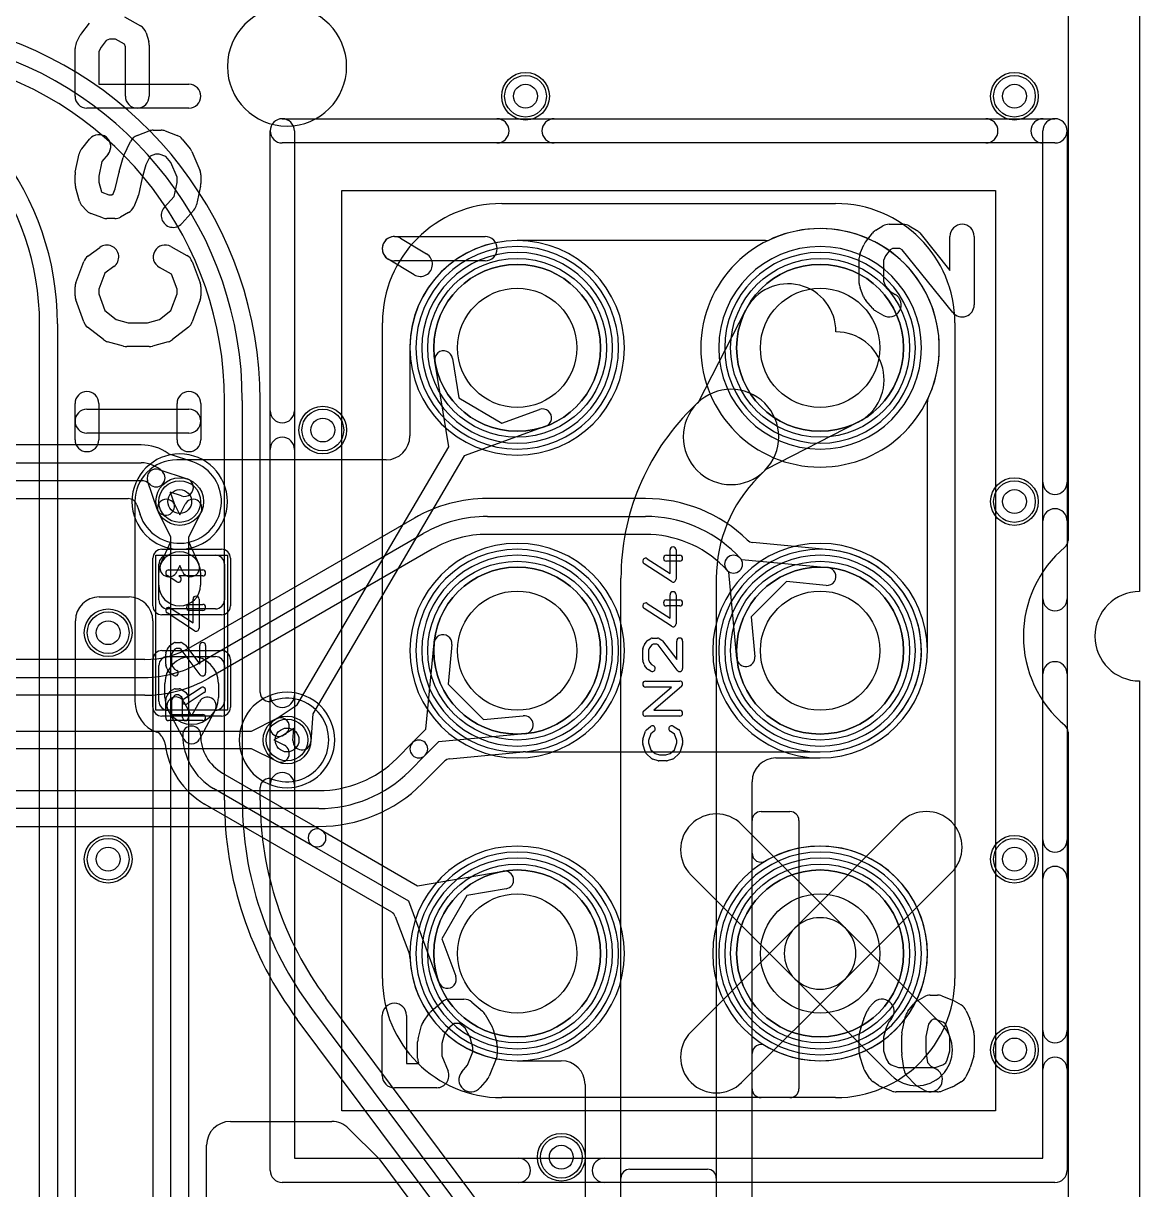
# Model space of a CAD drawing. Extents: x 0 to 57.1, y 0 to 59.8.
# Drawn here: x 47.79 to 57.15, y 29.83 to 39.61 of the extents above; entities that cross this region are included whole.
import ezdxf

# ---------------------------------------------------------------- set-up
doc = ezdxf.new("R2010")
doc.units = 0
for name, color, linetype in [('Hole', 1, 'CONTINUOUS'), ('L1', 3, 'CONTINUOUS'), ('L2', 3, 'CONTINUOUS'), ('L3', 3, 'CONTINUOUS'), ('L4', 3, 'CONTINUOUS'), ('MetalMask-A', 176, 'CONTINUOUS'), ('Outline', 7, 'CONTINUOUS'), ('PartsArea-A', 111, 'CONTINUOUS'), ('PartsArea-B', 111, 'CONTINUOUS'), ('PartsSilk-A', 221, 'CONTINUOUS'), ('PartsSilk-B', 221, 'CONTINUOUS'), ('Resist-A', 2, 'CONTINUOUS'), ('Resist-B', 2, 'CONTINUOUS'), ('Silk-A', 140, 'CONTINUOUS'), ('Silk-B', 140, 'CONTINUOUS')]:
    doc.layers.add(name, color=color, linetype=linetype)

msp = doc.modelspace()

# ---------------------------------------------------------------- linework, layer by layer
at = {"layer": 'Hole'}
for centre, radius in [((52, 39), 0.1), ((56.1, 39), 0.1), ((51.93, 36.88953), 0.5), ((54.47, 36.88953), 0.5), ((50.3, 36.2), 0.1), ((49.1, 35.6), 0.1), ((56.1, 35.6), 0.1), ((51.93, 34.34953), 0.5), ((54.47, 34.34953), 0.5), ((48.5, 34.5), 0.1), ((50, 33.6), 0.1), ((48.5, 32.6), 0.1), ((56.1, 32.6), 0.1), ((51.93, 31.80953), 0.5), ((54.47, 31.80953), 0.5), ((56.1, 31), 0.1), ((52.3, 30.1), 0.1)]:
    msp.add_circle(centre, radius, dxfattribs=at)
at = {"layer": 'L1'}
for p, q in [((56.54996, 41.40983), (56.54996, 35.27425)), ((54.01128, 37.78957), (51.93, 37.78957)), ((53.44983, 36.43504), (53.84726, 37.20921)), ((51.03002, 36.89966), (51.03002, 36.15004)), ((51.38711, 36.80136), (51.44091, 36.47006)), ((51.35572, 36.05892), (51.23905, 36.77732)), ((51.44091, 36.47006), (51.80243, 36.25796)), ((53.38579, 36.371), (53.43999, 36.4252)), ((53.43999, 36.4252), (53.44983, 36.43504)), ((55.37004, 34.34953), (55.37004, 36.4368)), ((51.80243, 36.25796), (52.11787, 36.37261)), ((52.16911, 36.23163), (51.4851, 35.98302)), ((54.78968, 36.26679), (54.01551, 35.86936)), ((50.08593, 33.89468), (51.35572, 36.05892)), ((50.83002, 35.95004), (49.07496, 35.95004)), ((51.4851, 35.98302), (50.21532, 33.81879)), ((54.00567, 35.85952), (53.95147, 35.80532)), ((54.01551, 35.86936), (54.00567, 35.85952)), ((48.72496, 35.60004), (48.72496, 33.925)), ((49.05526, 35.57767), (49.1, 35.488)), ((49.1, 35.488), (49.14474, 35.57767)), ((49.025, 35.30234), (48.92104, 35.51071)), ((49.27896, 35.51071), (49.175, 35.30234)), ((48.94024, 35.075), (49.025, 35.26457)), ((49.025, 35.26457), (49.025, 35.30234)), ((49.175, 35.30234), (49.175, 35.26457)), ((49.175, 35.26457), (49.25976, 35.075)), ((49, 35.15), (49.4, 35.15)), ((48.925, 34.775), (48.925, 35.075)), ((49.1, 35.06482), (49.07718, 35.01378)), ((49.12282, 35.01378), (49.1, 35.06482)), ((49.475, 35.075), (49.475, 34.775)), ((48.925, 34.9), (48.925, 35.00357)), ((49.275, 35.00357), (49.275, 34.9)), ((52.8, 28.9), (52.8, 34.95679)), ((53.6, 34.95679), (53.6, 28.9)), ((49.4, 34.7), (49, 34.7)), ((49, 34.3), (49.4, 34.3)), ((48.925, 33.925), (48.925, 34.225)), ((49.475, 34.225), (49.475, 33.925)), ((48.975, 33.95714), (48.975, 34.075)), ((49.425, 34.075), (49.425, 33.95714)), ((49.13405, 33.92142), (49.19445, 33.80989)), ((49.20555, 33.80989), (49.26595, 33.92142)), ((49.89083, 33.76758), (50.08593, 33.89468)), ((49.4, 33.85), (49, 33.85)), ((49.13405, 33.60643), (49.00215, 33.85)), ((49.19445, 33.80989), (49.20555, 33.80989)), ((49.39785, 33.85), (49.26595, 33.60643)), ((50.21532, 33.81879), (50.19954, 33.58646)), ((50.05667, 33.6966), (49.97271, 33.6419)), ((50.04988, 33.59662), (50.05667, 33.6966)), ((56.54996, 33.66575), (56.54996, 22.17925)), ((48.95052, 33.63026), (48.97078, 33.59285)), ((54.10004, 33.44949), (54.47, 33.44949)), ((49.45958, 33.32242), (50.28919, 32.84344)), ((50.21419, 32.71354), (49.38458, 33.19252)), ((53.90004, 32.6496), (53.90004, 33.24949)), ((49.31064, 33.06195), (50.87517, 32.15867)), ((53.97497, 33), (54.2174, 33)), ((53.9, 30.67497), (53.9, 32.92503)), ((54.25787, 32.02166), (55.14834, 32.91213)), ((54.29237, 32.92503), (54.29237, 30.67497)), ((50.28919, 32.84344), (51.0954, 32.37798)), ((51.0204, 32.24808), (50.21419, 32.71354)), ((51.0954, 32.37798), (51.81295, 32.49967)), ((55.5726, 32.48787), (54.68213, 31.5974)), ((51.50712, 32.29567), (51.29755, 31.93268)), ((51.83803, 32.35179), (51.50712, 32.29567)), ((51.27379, 31.56582), (51.0204, 32.24808)), ((50.90798, 32.11983), (51.02583, 31.8025)), ((54.68213, 32.02166), (55.49166, 31.21213)), ((51.29755, 31.93268), (51.41441, 31.61804)), ((55.0674, 30.78787), (54.25787, 31.5974)), ((53.90004, 29.5), (53.90004, 30.96946)), ((51.93, 30.90935), (52.29996, 30.90935)), ((52.49996, 30.70935), (52.49996, 29.37504)), ((54.2174, 30.6), (53.97497, 30.6)), ((52.87497, 30), (53.52503, 30)), ((52.8, 28.4), (52.8, 29.92503)), ((53.6, 29.92503), (53.6, 29.5))]:
    msp.add_line(p, q, dxfattribs=at)
for centre, radius in [((52, 39), 0.2), ((56.1, 39), 0.2), ((51.93, 36.88953), 0.7), ((54.47, 36.88953), 0.7), ((50.3, 36.2), 0.2), ((49.1, 35.6), 0.2), ((56.1, 35.6), 0.2), ((51.93, 34.34953), 0.7), ((54.47, 34.34953), 0.7), ((48.5, 34.5), 0.2), ((50, 33.6), 0.2), ((48.5, 32.6), 0.2), ((56.1, 32.6), 0.2), ((51.93, 31.80953), 0.7), ((54.47, 31.80953), 0.7), ((56.1, 31), 0.2), ((52.3, 30.1), 0.2)]:
    msp.add_circle(centre, radius, dxfattribs=at)
for centre, radius, start, end in [((54.47, 36.88955), 1.00003, -24.907033, 114.934965), ((51.93, 36.88953), 0.90004, 90, 179.355117), ((54.01678, 37.86437), 0.075, -94.205357, -65.064793), ((54.20311, 37.02653), 0.4, -0.560076, 152.825755), ((54.607, 36.62264), 0.4, -62.825742, 90.560076), ((51.31308, 36.78934), 0.075, 9.22244, -170.775527), ((53.72283, 36.14236), 0.4, -45, 135), ((53.72283, 36.14236), 0.4, 135, -45), ((55.44504, 36.4368), 0.075, 155.088797, 180), ((52.14349, 36.30212), 0.075, -70.026031, 109.974027), ((54.8, 34.95679), 2, 135, 180), ((50.83002, 36.15004), 0.2, -90, 0), ((49.07496, 35.60004), 0.35, 90, 180), ((54.8, 34.95679), 1.2, 135, 180), ((48.98815, 35.54419), 0.075, 26.513803, -153.484041), ((49.21185, 35.54419), 0.075, -26.513803, 153.484041), ((56.47496, 35.27425), 0.075, -49.991968, 0), ((49.1, 35.00357), 0.175, 0, 180), ((49, 35.075), 0.075, 90, 180), ((49.4, 35.075), 0.075, 0, 90), ((57.15, 34.47), 0.97499, 130.008121, -130.008121), ((49.00871, 35.04439), 0.075, 155.91263, -24.089681), ((49.19129, 35.04439), 0.075, -155.91263, 24.089681), ((49.1, 34.9), 0.175, 180, 0), ((49, 34.775), 0.075, 180, -90), ((49.4, 34.775), 0.075, -90, 0), ((54.47, 34.34953), 0.90004, -90, 0), ((49, 34.225), 0.075, 90, 180), ((49.2, 34.075), 0.225, 0, 180), ((49.4, 34.225), 0.075, 0, 90), ((49.2, 33.95714), 0.225, 180, 0), ((49.0681, 33.88571), 0.075, 28.434252, -151.56321), ((49.3319, 33.88571), 0.075, -28.434252, 151.56321), ((49.00001, 33.925), 0.27505, 180, -109.256425), ((49, 33.925), 0.075, 180, -90), ((49.4, 33.925), 0.075, -90, 0), ((49.93177, 33.70474), 0.075, 123.084077, -56.918225), ((48.88457, 33.59454), 0.075, 28.440969, 70.746009), ((49.2, 33.64213), 0.075, 0, 180), ((56.47496, 33.66575), 0.075, 0, 49.991968), ((48.90483, 33.55713), 0.075, 6.561221, 28.440969), ((49.64418, 33.64213), 0.66922, -173.442066, -120.063357), ((49.64417, 33.64213), 0.51917, 180, -120.00072), ((49.2, 33.64214), 0.075, -151.565748, -28.434252), ((49.64417, 33.64213), 0.36917, 180, -120.000718), ((50.12471, 33.59154), 0.075, 176.116308, -3.886337), ((54.10004, 33.24949), 0.2, 90, 180), ((49.27207, 32.99763), 0.075, 59.050656, 60.560259), ((53.97497, 32.92503), 0.07497, 90, 180), ((54.2174, 32.92503), 0.07497, 0, 90), ((55.36047, 32.7), 0.3, -45, 135), ((50.25169, 32.77849), 0.075, 59.999272, -119.999674), ((50.25169, 32.77849), 0.075, -120.000728, 59.99977), ((54.46999, 31.80953), 0.90003, -120.505762, 120.505762), ((53.97504, 32.6496), 0.075, 180, -59.496109), ((51.82549, 32.42573), 0.075, -80.374399, 99.625423), ((50.83767, 32.09372), 0.075, 20.372752, 59.999272), ((54.47, 31.80953), 0.3, 45, -135), ((54.47, 31.80953), 0.3, 135, -45), ((50.95552, 31.77639), 0.075, 1.94071, 20.372752), ((51.93, 31.80939), 0.90004, -178.060563, -90), ((51.3441, 31.59193), 0.075, -159.627248, 20.375073), ((55.27953, 31), 0.3, -135, 45), ((53.97504, 30.96946), 0.075, 59.496109, 180), ((52.29996, 30.70935), 0.2, 0, 90), ((53.97497, 30.67497), 0.07497, 180, -90), ((54.2174, 30.67497), 0.07497, -90, 0), ((52.87497, 29.92503), 0.07497, 90, 180), ((53.52503, 29.92503), 0.07497, 0, 90)]:
    msp.add_arc(centre, radius, start, end, dxfattribs=at)
at = {"layer": 'L2'}
for p, q in [((56.54996, 41.40983), (56.54996, 35.27425)), ((56.54996, 33.66575), (56.54996, 22.17925))]:
    msp.add_line(p, q, dxfattribs=at)
for centre in [(52, 39), (56.1, 39), (50.3, 36.2), (56.1, 35.6), (48.5, 34.5), (48.5, 32.6), (56.1, 32.6), (56.1, 31), (52.3, 30.1)]:
    msp.add_circle(centre, 0.2, dxfattribs=at)
for centre, radius, start, end in [((51.93, 36.88953), 0.80004, 90, -90), ((51.93, 36.88953), 0.80004, -90, 90), ((54.47, 36.88953), 0.80004, 90, -90), ((54.47, 36.88953), 0.80004, -90, 90), ((49.1, 35.6), 0.40004, 90, -90), ((49.1, 35.6), 0.40004, -90, 90), ((56.47496, 35.27425), 0.075, -49.991968, 0), ((51.93, 34.34953), 0.80004, 90, -90), ((51.93, 34.34953), 0.80004, -90, 90), ((54.47, 34.34953), 0.80004, 90, -90), ((54.47, 34.34953), 0.80004, -90, 90), ((57.15, 34.47), 0.97499, 130.008121, -130.008121), ((50, 33.6), 0.40004, 90, -90), ((50, 33.6), 0.40004, -90, 90), ((56.47496, 33.66575), 0.075, 0, 49.991968), ((51.93, 31.80953), 0.80004, 90, -90), ((51.93, 31.80953), 0.80004, -90, 90), ((54.47, 31.80953), 0.80004, 90, -90), ((54.47, 31.80953), 0.80004, -90, 90)]:
    msp.add_arc(centre, radius, start, end, dxfattribs=at)
at = {"layer": 'L3'}
for p, q in [((56.54996, 41.40983), (56.54996, 35.27425)), ((48.77644, 36.07504), (42.4292, 36.07504)), ((41.68907, 35.925), (48.77644, 35.925)), ((49.20884, 35.9327), (49.02362, 35.99461)), ((48.9258, 35.86911), (49.16341, 35.78968)), ((48.77644, 35.775), (41.68907, 35.775)), ((48.91032, 35.53659), (48.83089, 35.7742)), ((42.4292, 35.62496), (48.66857, 35.62496)), ((49.11585, 35.64742), (49.02081, 35.67919)), ((49.02081, 35.67919), (49.05258, 35.58415)), ((53.00532, 35.62504), (51.6804, 35.62504)), ((48.73972, 35.57368), (48.75309, 35.53369)), ((48.75326, 35.53319), (48.76753, 35.4905)), ((51.06786, 35.46091), (49.19369, 34.37886)), ((51.6804, 35.475), (53.00532, 35.475)), ((49.26872, 34.24893), (51.1429, 35.33098)), ((53.00532, 35.325), (51.6804, 35.325)), ((54.54787, 35.19599), (53.90559, 35.25643)), ((51.2179, 35.20107), (49.34372, 34.11902)), ((53.76545, 35.16015), (53.79776, 35.12783)), ((53.79776, 35.12783), (53.81096, 35.11463)), ((53.6917, 35.02177), (53.65939, 35.05408)), ((53.81096, 35.11463), (54.53557, 35.04645)), ((53.7049, 35.00857), (53.6917, 35.02177)), ((53.77308, 34.28396), (53.7049, 35.00857)), ((54.18735, 34.92855), (53.89098, 34.63218)), ((54.52151, 34.89711), (54.18735, 34.92855)), ((53.89098, 34.63218), (53.92242, 34.29802)), ((51.1649, 33.69049), (51.23308, 34.4151)), ((51.38242, 34.40104), (51.35098, 34.06688)), ((48.80622, 34.27504), (42.4292, 34.27504)), ((40.9268, 34.125), (48.80622, 34.125)), ((51.35098, 34.06688), (51.64735, 33.77051)), ((48.80622, 33.975), (40.9268, 33.975)), ((49.70233, 33.675), (49.91071, 33.77896)), ((51.64735, 33.77051), (51.98151, 33.80195)), ((46.70378, 33.675), (49.70233, 33.675)), ((51.05217, 33.57776), (51.1649, 33.69049)), ((56.54996, 33.66575), (56.54996, 22.17925)), ((49.97767, 33.64474), (49.88799, 33.6)), ((49.88799, 33.6), (49.97767, 33.55526)), ((50.92033, 33.44592), (51.05217, 33.57776)), ((51.27096, 33.58443), (51.15823, 33.4717)), ((51.99557, 33.65261), (51.27096, 33.58443)), ((49.70233, 33.525), (46.70378, 33.525)), ((49.91071, 33.42104), (49.70233, 33.525)), ((51.15823, 33.4717), (51.02639, 33.33985)), ((51.36594, 33.44267), (51.97932, 33.50037)), ((51.99978, 33.49949), (54.47, 33.49949)), ((51.13249, 33.23376), (51.31974, 33.42101)), ((51.36492, 33.44257), (51.36511, 33.44259)), ((44.03398, 33.175), (50.26626, 33.175)), ((50.26626, 33.025), (44.03398, 33.025)), ((44.03398, 32.87496), (50.26626, 32.87496))]:
    msp.add_line(p, q, dxfattribs=at)
for centre, radius in [((52, 39), 0.2), ((56.1, 39), 0.2), ((50.3, 36.2), 0.2), ((49.1, 35.6), 0.2), ((56.1, 35.6), 0.2), ((51.93, 34.34953), 0.7), ((54.47, 34.34953), 0.7), ((48.5, 34.5), 0.2), ((50, 33.6), 0.2), ((48.5, 32.6), 0.2), ((56.1, 32.6), 0.2), ((56.1, 31), 0.2), ((52.3, 30.1), 0.2)]:
    msp.add_circle(centre, radius, dxfattribs=at)
for centre, radius, start, end in [((51.93, 36.88953), 0.80004, 90, -90), ((51.93, 36.88953), 0.80004, -90, 90), ((54.47, 36.88953), 0.80004, 90, -90), ((54.47, 36.88953), 0.80004, -90, 90), ((48.77644, 35.67241), 0.40263, 55.52607, 90), ((49.0474, 36.06574), 0.075, -125.037706, -108.485681), ((49.1, 35.6), 0.35004, -161.603355, 71.591449), ((48.77644, 35.67242), 0.25258, 45, 90), ((49.23262, 36.00383), 0.075, -108.485681, -108.14747), ((49.23334, 36.00359), 0.075, -108.727259, -108.268258), ((49.23423, 36.00329), 0.075, -108.98576, -108.413207), ((48.90202, 35.79798), 0.075, 71.514319, -161.514319), ((48.90201, 35.79799), 0.075, -135, 45), ((48.77644, 35.67242), 0.10258, 45, 90), ((49.13963, 35.71855), 0.075, -108.485681, 71.515874), ((48.66857, 35.54996), 0.075, 18.437365, 90), ((51.68039, 34.39999), 1.22505, 89.999532, 120.000306), ((53.00534, 34.39997), 1.22507, 45.789101, 90.000935), ((48.68196, 35.50991), 0.075, 18.08226, 18.485681), ((48.98145, 35.56037), 0.075, -161.514319, 18.484126), ((48.6964, 35.46672), 0.075, 17.705383, 18.485681), ((51.6804, 34.4), 1.075, 90, 119.999868), ((53.00532, 34.4), 1.075, 45.000754, 90), ((51.6804, 34.4), 0.925, 90, 120.000108), ((53.00532, 34.4), 0.925, 45.000438, 90), ((53.91262, 35.3311), 0.075, -135.005402, -95.378406), ((56.47496, 35.27425), 0.075, -49.991968, 0), ((53.74473, 35.0748), 0.075, 45, -135), ((53.74473, 35.0748), 0.075, -135, 45), ((54.47, 34.34953), 0.85004, -90, 84.674857), ((54.5549, 35.27066), 0.075, -95.378406, -94.596157), ((57.15, 34.47), 0.97499, 130.008121, -130.008121), ((54.52854, 34.97178), 0.075, -95.378406, 84.624762), ((51.30775, 34.40807), 0.075, -5.378406, 174.624762), ((48.80622, 35.05), 0.77496, -90, -60.000823), ((48.80622, 35.05), 0.925, -90, -59.999892), ((53.84775, 34.29099), 0.075, -174.621594, 5.375238), ((48.80622, 35.05), 1.075, -90, -60.000072), ((49.94419, 33.71185), 0.075, -63.486197, 116.514938), ((51.98854, 33.72728), 0.075, -84.621594, 95.375238), ((56.47496, 33.66575), 0.075, 0, 49.991968), ((51.1052, 33.52473), 0.075, 135, -45), ((51.1052, 33.52473), 0.075, -45, 135), ((49.94419, 33.48815), 0.075, -116.513803, 63.485062), ((51.98634, 33.4257), 0.075, 79.677389, 95.3708), ((50.26626, 34.1), 0.925, -90, -45.000438), ((51.37277, 33.36798), 0.075, 96.007806, 135), ((51.37296, 33.368), 0.075, 95.3708, 96.007806), ((50.26626, 34.1), 1.075, -90, -45.000754), ((50.26626, 34.1), 1.22504, -90, -45.000331), ((51.93, 31.80953), 0.80004, 90, -90), ((51.93, 31.80953), 0.80004, -90, 90), ((54.47, 31.80953), 0.80004, 90, -90), ((54.47, 31.80953), 0.80004, -90, 90)]:
    msp.add_arc(centre, radius, start, end, dxfattribs=at)
at = {"layer": 'L4'}
for p, q in [((56.54996, 41.40983), (56.54996, 35.27425)), ((47.925, 26.43502), (47.925, 37.09006)), ((48.075, 37.09006), (48.075, 26.43502)), ((49.475, 33.09639), (49.475, 36.44821)), ((49.625, 36.44821), (49.625, 33.09639)), ((49.77504, 33.9977), (49.77504, 36.44821)), ((49.05526, 35.57767), (49.1, 35.488)), ((49.1, 35.488), (49.14474, 35.57767)), ((49.025, 35.30234), (48.92104, 35.51071)), ((49.27896, 35.51071), (49.175, 35.30234)), ((49.025, 29.18432), (49.025, 35.30234)), ((49.175, 35.30234), (49.175, 29.18432)), ((48.42504, 34.8), (48.67496, 34.8)), ((48.22504, 15.85068), (48.22504, 34.6)), ((48.87496, 34.6), (48.87496, 23.04864)), ((56.54996, 33.66575), (56.54996, 22.17925)), ((49.77504, 33.0964), (49.77504, 33.2023)), ((53.81213, 32.89166), (54.68213, 32.02166)), ((54.25787, 32.02166), (55.14834, 32.91213)), ((55.5726, 32.48787), (54.68213, 31.5974)), ((54.25787, 31.5974), (53.38787, 32.4674)), ((53.38787, 31.15166), (54.25787, 32.02166)), ((54.68213, 32.02166), (55.49166, 31.21213)), ((54.68213, 31.5974), (53.81213, 30.7274)), ((55.0674, 30.78787), (54.25787, 31.5974)), ((52.9728, 27.89178), (50.32643, 31.43622)), ((50.20621, 31.34646), (51.55073, 29.54566)), ((51.43053, 29.45592), (50.08601, 31.25672)), ((49.52504, 30.4), (50.37501, 30.4)), ((50.51643, 30.34142), (50.77201, 30.08584)), ((49.32504, 23.04864), (49.32504, 30.2)), ((50.77921, 30.0775), (50.77944, 30.07719)), ((50.77956, 30.07703), (51.9851, 28.46238))]:
    msp.add_line(p, q, dxfattribs=at)
for centre, radius in [((52, 39), 0.2), ((56.1, 39), 0.2), ((51.93, 36.88953), 0.7), ((54.47, 36.88953), 0.7), ((50.3, 36.2), 0.2), ((49.1, 35.6), 0.2), ((56.1, 35.6), 0.2), ((51.93, 34.34953), 0.7), ((54.47, 34.34953), 0.7), ((48.5, 34.5), 0.2), ((50, 33.6), 0.2), ((48.5, 32.6), 0.2), ((56.1, 32.6), 0.2), ((51.93, 31.80953), 0.7), ((54.47, 31.80953), 0.7), ((56.1, 31), 0.2), ((52.3, 30.1), 0.2)]:
    msp.add_circle(centre, radius, dxfattribs=at)
for centre, radius, start, end in [((46.55, 36.44821), 3.22504, 0, 75.000033), ((45.7, 37.09007), 2.375, -0.000241, 75.000095), ((46.55, 36.44821), 3.075, 0, 74.999965), ((45.7, 37.09007), 2.225, -0.000258, 75.000093), ((46.55, 36.44821), 2.925, 0, 74.999903), ((54.47, 36.88953), 1.00004, 90, -90), ((54.47, 36.88953), 1.00004, -90, 90), ((51.93, 36.88953), 0.90004, 90, -90), ((51.93, 36.88953), 0.90004, -90, 90), ((48.98815, 35.54419), 0.075, 26.513803, -153.484041), ((49.21185, 35.54419), 0.075, -26.513803, 153.484041), ((51.93, 34.34953), 0.90004, 90, -90), ((51.93, 34.34953), 0.90004, -90, 90), ((54.47, 34.34953), 0.90004, 90, -90), ((54.47, 34.34953), 0.90004, -90, 90), ((56.47496, 35.27425), 0.075, -49.991968, 0), ((57.15, 34.47), 0.97499, 130.008121, -130.008121), ((48.42504, 34.6), 0.2, 90, 180), ((48.67496, 34.6), 0.2, 0, 90), ((49.85004, 33.9977), 0.075, 180, -69.342027), ((50.00002, 33.6), 0.35004, -110.663329, 110.663329), ((56.47496, 33.66575), 0.075, 0, 49.991968), ((49.85004, 33.2023), 0.075, 69.342027, 180), ((52.55, 33.09639), 3.075, 180, -143.254129), ((52.55, 33.09639), 2.925, 180, -143.254097), ((52.55, 33.09638), 2.77496, 179.999587, -143.254276), ((53.6, 32.67953), 0.3, 45, -135), ((55.36047, 32.7), 0.3, -45, 135), ((51.93, 31.80953), 0.90004, 90, -90), ((51.93, 31.80953), 0.90004, -90, 90), ((54.47, 31.80953), 0.90004, 90, -90), ((54.47, 31.80953), 0.90004, -90, 90), ((54.47, 31.80953), 0.3, 45, -135), ((54.47, 31.80953), 0.3, -45, 135), ((54.47, 31.80953), 0.3, 135, -45), ((54.47, 31.80953), 0.3, -135, 45), ((55.27953, 31), 0.3, -135, 45), ((53.6, 30.93953), 0.3, 135, -45), ((49.52504, 30.2), 0.2, 90, 180), ((50.37501, 30.2), 0.2, 45, 90), ((50.71898, 30.03281), 0.075, 36.57501, 45), ((50.71921, 30.0325), 0.075, 36.422224, 36.57501)]:
    msp.add_arc(centre, radius, start, end, dxfattribs=at)
at = {"layer": 'MetalMask-A'}
for p, q in [((49, 35.15), (49.4, 35.15)), ((48.925, 34.775), (48.925, 35.075)), ((49.475, 35.075), (49.475, 34.775)), ((49.4, 34.7), (49, 34.7)), ((49, 34.3), (49.4, 34.3)), ((48.925, 33.925), (48.925, 34.225)), ((49.475, 34.225), (49.475, 33.925)), ((49.4, 33.85), (49, 33.85))]:
    msp.add_line(p, q, dxfattribs=at)
for centre, radius, start, end in [((51.93, 36.88953), 0.7, 90, -90), ((51.93, 36.88953), 0.7, -90, 90), ((54.47, 36.88953), 0.7, 90, -90), ((54.47, 36.88953), 0.7, -90, 90), ((49, 35.075), 0.075, 90, 180), ((49.4, 35.075), 0.075, 0, 90), ((51.93, 34.34953), 0.7, 90, -90), ((51.93, 34.34953), 0.7, -90, 90), ((54.47, 34.34953), 0.7, 90, -90), ((54.47, 34.34953), 0.7, -90, 90), ((49, 34.775), 0.075, 180, -90), ((49.4, 34.775), 0.075, -90, 0), ((49, 34.225), 0.075, 90, 180), ((49.4, 34.225), 0.075, 0, 90), ((49, 33.925), 0.075, 180, -90), ((49.4, 33.925), 0.075, -90, 0), ((51.93, 31.80953), 0.7, 90, -90), ((51.93, 31.80953), 0.7, -90, 90), ((54.47, 31.80953), 0.7, 90, -90), ((54.47, 31.80953), 0.7, -90, 90)]:
    msp.add_arc(centre, radius, start, end, dxfattribs=at)
at = {"layer": 'Outline'}
for p, q in [((57.15, 44.346), (57.15, 34.845)), ((57.15, 34.095), (57.15, 21.75))]:
    msp.add_line(p, q, dxfattribs=at)
msp.add_arc((57.15, 34.47), 0.375, 90, -90, dxfattribs=at)
at = {"layer": 'PartsArea-A'}
for p, q in [((50.46, 38.20953), (55.94, 38.20953)), ((50.46, 30.48953), (50.46, 38.20953)), ((55.94, 38.20953), (55.94, 30.48953)), ((48.9, 33.85), (48.9, 35.15)), ((48.9, 35.15), (49.5, 35.15)), ((49.5, 35.15), (49.5, 33.85)), ((49.5, 33.85), (48.9, 33.85)), ((55.94, 30.48953), (50.46, 30.48953))]:
    msp.add_line(p, q, dxfattribs=at)
at = {"layer": 'PartsArea-B'}
for centre, start, end in [((51.93, 36.88953), 90, -90), ((51.93, 36.88953), -90, 90), ((54.47, 36.88953), 90, -90), ((54.47, 36.88953), -90, 90), ((51.93, 34.34953), 90, -90), ((51.93, 34.34953), -90, 90), ((54.47, 34.34953), 90, -90), ((54.47, 34.34953), -90, 90), ((51.93, 31.80953), 90, -90), ((51.93, 31.80953), -90, 90), ((54.47, 31.80953), 90, -90), ((54.47, 31.80953), -90, 90)]:
    msp.add_arc(centre, 0.7, start, end, dxfattribs=at)
at = {"layer": 'PartsSilk-A'}
for p, q in [((49.96, 38.81113), (56.44, 38.81113)), ((49.8584, 29.98953), (49.8584, 38.70953)), ((50.0616, 38.70953), (50.0616, 30.09113)), ((56.5416, 38.70953), (56.5416, 29.98953)), ((56.3384, 38.60793), (49.96, 38.60793)), ((56.3384, 30.09113), (56.3384, 38.60793)), ((54.93808, 37.87726), (54.99736, 37.91184)), ((55.04855, 37.92568), (55.1671, 37.92568)), ((55.21829, 37.91184), (55.27757, 37.87726)), ((50.90035, 37.82293), (51.66108, 37.82293)), ((50.95292, 37.80827), (51.17027, 37.67686)), ((54.84985, 37.77587), (54.90913, 37.85195)), ((55.30549, 37.85325), (55.55948, 37.53803)), ((55.55948, 37.53803), (55.55948, 37.82408)), ((55.76268, 37.82408), (55.76268, 37.25)), ((54.80696, 37.68427), (54.8366, 37.75344)), ((55.05738, 37.71161), (55.0182, 37.66133)), ((55.07602, 37.72248), (55.05738, 37.71161)), ((55.13963, 37.72248), (55.07602, 37.72248)), ((55.15901, 37.71117), (55.13963, 37.72248)), ((55.58197, 37.18625), (55.15901, 37.71117)), ((51.06513, 37.50298), (50.84778, 37.63439)), ((51.66108, 37.61973), (50.90035, 37.61973)), ((54.79875, 37.42983), (54.79875, 37.64425)), ((55.0182, 37.66133), (55.00195, 37.6234)), ((55.00195, 37.6234), (55.00195, 37.44892)), ((54.83532, 37.31687), (54.80568, 37.39295)), ((55.00195, 37.44892), (55.01838, 37.40674)), ((55.01838, 37.40674), (55.05526, 37.36371)), ((54.91212, 37.21847), (54.85284, 37.28764)), ((55.05526, 37.36371), (55.09974, 37.33776)), ((54.99736, 37.16224), (54.93808, 37.19682)), ((53.18148, 35.14953), (53.29259, 35.14953)), ((53.21204, 34.99572), (53.21204, 35.19397)), ((53.26204, 35.19397), (53.26204, 34.94953)), ((49.00741, 35.02639), (49.29259, 35.02639)), ((53.22337, 34.9286), (52.99374, 35.0786)), ((53.02108, 35.12046), (53.21204, 34.99572)), ((53.29259, 35.09953), (53.18148, 35.09953)), ((49.0753, 34.92763), (48.99382, 34.98041)), ((49.29259, 34.97639), (49.09199, 34.97639)), ((49.09199, 34.97639), (49.10248, 34.96959)), ((49.18148, 34.7375), (49.29259, 34.7375)), ((49.21204, 34.58369), (49.21204, 34.78194)), ((49.26204, 34.78194), (49.26204, 34.5375)), ((53.02108, 34.74546), (53.21204, 34.62072)), ((53.18148, 34.77453), (53.29259, 34.77453)), ((53.21204, 34.62072), (53.21204, 34.81897)), ((53.26204, 34.81897), (53.26204, 34.57453)), ((49.22337, 34.51657), (48.99374, 34.66657)), ((49.02108, 34.70843), (49.21204, 34.58369)), ((49.29259, 34.6875), (49.18148, 34.6875)), ((53.22337, 34.5536), (52.99374, 34.7036)), ((53.29259, 34.72453), (53.18148, 34.72453)), ((53.02749, 34.4374), (53.04971, 34.45129)), ((53.06296, 34.45509), (53.10741, 34.45509)), ((53.12066, 34.45129), (53.14288, 34.4374)), ((48.9842, 34.33011), (48.99531, 34.35789)), ((48.9983, 34.36331), (49.02052, 34.39387)), ((49.02749, 34.40037), (49.04971, 34.41426)), ((49.05811, 34.36054), (49.04057, 34.33643)), ((49.07013, 34.36806), (49.05811, 34.36054)), ((49.06296, 34.41806), (49.10741, 34.41806)), ((49.10024, 34.36806), (49.07013, 34.36806)), ((49.11244, 34.36043), (49.10024, 34.36806)), ((49.27261, 34.14747), (49.11244, 34.36043)), ((49.12066, 34.41426), (49.14288, 34.40037)), ((49.14961, 34.3942), (49.26759, 34.23733)), ((49.26759, 34.23733), (49.26759, 34.39306)), ((49.31759, 34.39306), (49.31759, 34.1625)), ((52.98241, 34.27175), (52.98241, 34.35786)), ((52.9842, 34.36714), (52.99531, 34.39492)), ((52.9983, 34.40034), (53.02052, 34.4309)), ((53.04057, 34.37346), (53.03241, 34.35305)), ((53.03241, 34.35305), (53.03241, 34.27615)), ((53.05811, 34.39757), (53.04057, 34.37346)), ((53.07013, 34.40509), (53.05811, 34.39757)), ((53.10024, 34.40509), (53.07013, 34.40509)), ((53.11244, 34.39746), (53.10024, 34.40509)), ((53.27261, 34.1845), (53.11244, 34.39746)), ((53.14961, 34.43123), (53.26759, 34.27436)), ((53.26759, 34.27436), (53.26759, 34.43009)), ((53.31759, 34.43009), (53.31759, 34.19953)), ((48.98241, 34.23472), (48.98241, 34.32083)), ((49.04057, 34.33643), (49.03241, 34.31602)), ((49.03241, 34.31602), (49.03241, 34.23912)), ((52.99503, 34.23266), (52.98392, 34.26321)), ((53.03241, 34.27615), (53.04061, 34.25361)), ((53.04061, 34.25361), (53.0576, 34.23236)), ((48.99503, 34.19563), (48.98392, 34.22618)), ((49.02122, 34.16077), (48.999, 34.18855)), ((49.04971, 34.1413), (49.02749, 34.15519)), ((49.03241, 34.23912), (49.04061, 34.21658)), ((49.04061, 34.21658), (49.0576, 34.19533)), ((49.0576, 34.19533), (49.07621, 34.1837)), ((53.02122, 34.1978), (52.999, 34.22558)), ((53.04971, 34.17833), (53.02749, 34.19222)), ((53.0576, 34.23236), (53.07621, 34.22073)), ((53.00741, 34.09397), (53.29259, 34.09397)), ((53.30886, 34.04999), (53.07499, 33.84953)), ((48.98456, 33.94765), (48.99567, 33.97265)), ((48.9983, 33.9772), (49.02052, 34.00776)), ((49.02956, 34.01542), (49.05178, 34.02653)), ((49.04029, 33.94993), (49.03241, 33.9322)), ((49.05737, 33.97343), (49.04029, 33.94993)), ((49.06886, 33.97917), (49.05737, 33.97343)), ((49.06296, 34.02917), (49.0963, 34.02917)), ((49.08913, 33.97917), (49.06886, 33.97917)), ((49.11913, 33.96042), (49.08913, 33.97917)), ((49.10955, 34.02537), (49.15399, 33.99759)), ((49.12315, 33.94533), (49.11913, 33.96042)), ((49.13447, 33.94453), (49.27891, 34.03898)), ((49.30627, 33.99714), (49.16183, 33.90269)), ((49.1649, 33.98283), (49.17231, 33.95505)), ((52.99114, 33.84351), (53.22501, 34.04397)), ((53.22501, 34.04397), (53.00741, 34.04397)), ((48.98241, 33.7875), (48.98241, 33.9375)), ((49.03241, 33.9322), (49.03241, 33.8125)), ((49.12315, 33.7875), (49.12315, 33.94533)), ((49.17315, 33.94861), (49.17315, 33.7875)), ((49.29259, 33.7625), (49.00741, 33.7625)), ((49.03241, 33.8125), (49.29259, 33.8125)), ((53.29259, 33.79953), (53.00741, 33.79953)), ((53.07499, 33.84953), (53.29259, 33.84953)), ((52.98369, 33.60743), (53.00591, 33.6741)), ((53.01363, 33.68541), (53.04696, 33.71318)), ((53.07896, 33.67476), (53.0511, 33.65155)), ((53.2495, 33.64976), (53.21268, 33.67277)), ((53.23918, 33.71517), (53.28362, 33.6874)), ((53.29409, 33.6741), (53.31631, 33.60743)), ((52.98241, 33.57175), (52.98241, 33.59953)), ((53.00582, 33.49469), (52.9836, 33.56413)), ((53.0511, 33.65155), (53.03241, 33.59547)), ((53.03241, 33.59547), (53.03241, 33.57565)), ((53.03241, 33.57565), (53.05132, 33.51655)), ((53.24868, 33.51655), (53.26759, 33.57565)), ((53.26759, 33.59547), (53.2495, 33.64976)), ((53.26759, 33.57565), (53.26759, 33.59547)), ((53.3164, 33.56413), (53.29418, 33.49469)), ((53.31759, 33.59953), (53.31759, 33.57175)), ((53.05761, 33.44461), (53.01317, 33.4835)), ((53.05132, 33.51655), (53.08656, 33.48571)), ((53.08656, 33.48571), (53.12234, 33.47453)), ((53.12234, 33.47453), (53.17766, 33.47453)), ((53.17766, 33.47453), (53.21344, 33.48571)), ((53.21344, 33.48571), (53.24868, 33.51655)), ((53.28683, 33.4835), (53.24239, 33.44461)), ((53.11106, 33.42567), (53.06661, 33.43956)), ((53.18148, 33.42453), (53.11852, 33.42453)), ((53.23339, 33.43956), (53.18894, 33.42567)), ((51.36469, 31.42568), (51.48325, 31.42568)), ((55.28385, 31.41183), (55.34312, 31.44642)), ((55.39433, 31.46027), (55.45361, 31.46027)), ((55.49044, 31.45336), (55.57936, 31.41877)), ((55.59372, 31.41184), (55.653, 31.37726)), ((51.20972, 31.3252), (51.29863, 31.40128)), ((51.5493, 31.40128), (51.63822, 31.3252)), ((54.8366, 31.26035), (54.86624, 31.32952)), ((54.88249, 31.35562), (54.91213, 31.3902)), ((55.20607, 31.32499), (55.25547, 31.38724)), ((55.6952, 31.32951), (55.72483, 31.26034)), ((50.79875, 30.78458), (50.79875, 31.2895)), ((51.00195, 31.2895), (51.00195, 30.88618)), ((51.1437, 31.23788), (51.1931, 31.30705)), ((51.40223, 31.22248), (51.35125, 31.17886)), ((51.44572, 31.22248), (51.40223, 31.22248)), ((51.49271, 31.18228), (51.44572, 31.22248)), ((51.66039, 31.2984), (51.71966, 31.19465)), ((54.8032, 31.15324), (54.83284, 31.25007)), ((55.04689, 31.23519), (55.02554, 31.18535)), ((55.06641, 31.25796), (55.04689, 31.23519)), ((55.15667, 31.14479), (55.18631, 31.28312)), ((55.38002, 31.2173), (55.35762, 31.11274)), ((55.40277, 31.24596), (55.38002, 31.2173)), ((55.42181, 31.25707), (55.40277, 31.24596)), ((55.43454, 31.25707), (55.42181, 31.25707)), ((55.49824, 31.23229), (55.43454, 31.25707)), ((55.52163, 31.21865), (55.49824, 31.23229)), ((55.53589, 31.18536), (55.52163, 31.21865)), ((55.72859, 31.25007), (55.75823, 31.15324)), ((51.0986, 31.09446), (51.12824, 31.20512)), ((51.31976, 31.13476), (51.29834, 31.0548)), ((51.35125, 31.17886), (51.31976, 31.13476)), ((51.5367, 31.10527), (51.49271, 31.18228)), ((51.72958, 31.17053), (51.75922, 31.05986)), ((54.79875, 30.97825), (54.79875, 31.1235)), ((55.02554, 31.18535), (55.00195, 31.1083)), ((55.15442, 30.97825), (55.15442, 31.1235)), ((55.35762, 31.11274), (55.35762, 30.98585)), ((55.55948, 31.1083), (55.53589, 31.18536)), ((55.76268, 31.1235), (55.76268, 30.97825)), ((51.09514, 30.92983), (51.09514, 31.06817)), ((51.29834, 31.0548), (51.29834, 30.94976)), ((51.55948, 31.02021), (51.5367, 31.10527)), ((51.55948, 30.98435), (51.55948, 31.02021)), ((51.76268, 31.03358), (51.76268, 30.96442)), ((55.00195, 31.1083), (55.00195, 30.99345)), ((55.55948, 30.99345), (55.55948, 31.1083)), ((51.29834, 30.94976), (51.35009, 30.82297)), ((51.51396, 30.87279), (51.55948, 30.98435)), ((51.75515, 30.92603), (51.69588, 30.78078)), ((54.83284, 30.85168), (54.8032, 30.94851)), ((55.00195, 30.99345), (55.02312, 30.92428)), ((55.02312, 30.92428), (55.04441, 30.89076)), ((55.17531, 30.83172), (55.15555, 30.96314)), ((55.35762, 30.98585), (55.37148, 30.89366)), ((55.52354, 30.89113), (55.53648, 30.91832)), ((55.53648, 30.91832), (55.55948, 30.99345)), ((55.75823, 30.94851), (55.72859, 30.85168)), ((51.00195, 30.88618), (51.10482, 30.88618)), ((51.10482, 30.88618), (51.10267, 30.89144)), ((51.46538, 30.81611), (51.51396, 30.87279)), ((54.88374, 30.76472), (54.84422, 30.82697)), ((55.04441, 30.89076), (55.06715, 30.87483)), ((55.06715, 30.87483), (55.12688, 30.8516)), ((55.12688, 30.8516), (55.43455, 30.8516)), ((55.37148, 30.89366), (55.3987, 30.86508)), ((55.3987, 30.86508), (55.44553, 30.83776)), ((55.43455, 30.8516), (55.49824, 30.87637)), ((55.49824, 30.87637), (55.52354, 30.89113)), ((55.72318, 30.83775), (55.69355, 30.7755)), ((51.67896, 30.75306), (51.61968, 30.68389)), ((54.96063, 30.70135), (54.91123, 30.73594)), ((55.26148, 30.71451), (55.2022, 30.77676)), ((55.65301, 30.73142), (55.59373, 30.69683)), ((51.25602, 30.68298), (50.90035, 30.68298)), ((55.07099, 30.65531), (54.98208, 30.68989)), ((55.45361, 30.6484), (55.10782, 30.6484)), ((55.34313, 30.66224), (55.28386, 30.69682)), ((55.57935, 30.68989), (55.49043, 30.65531)), ((50.0616, 30.09113), (56.3384, 30.09113)), ((56.44, 29.88793), (49.96, 29.88793))]:
    msp.add_line(p, q, dxfattribs=at)
for centre, radius, start, end in [((50, 39.25), 0.5, 90, -90), ((50, 39.25), 0.5, -90, 90), ((49.96, 38.70953), 0.1016, 90, -90), ((49.96, 38.70953), 0.1016, 0, 180), ((56.44, 38.70953), 0.1016, 0, 90), ((54.98927, 37.7895), 0.1016, 120.254813, 142.074998), ((55.04855, 37.82408), 0.1016, 90, 120.256437), ((55.1671, 37.82408), 0.1016, 59.745187, 90), ((55.22638, 37.7895), 0.1016, 38.863256, 59.743563), ((55.66108, 37.82408), 0.1016, 0, 180), ((50.90035, 37.72133), 0.1016, 58.83991, -121.157195), ((50.90035, 37.72133), 0.1016, 90, -90), ((51.66108, 37.72133), 0.1016, -90, 90), ((54.92999, 37.71342), 0.1016, 142.072093, 156.804409), ((51.1177, 37.58992), 0.1016, -121.16009, 58.842805), ((54.90035, 37.64425), 0.1016, 156.803631, 180), ((54.90035, 37.42983), 0.1016, 180, -158.714614), ((54.92999, 37.35375), 0.1016, -158.715915, -139.402799), ((55.04855, 37.25), 0.1016, -120.254813, 59.743563), ((54.98927, 37.28458), 0.1016, -139.406657, -120.256437), ((55.66108, 37.25), 0.1016, -141.136744, 0), ((53.00741, 35.09953), 0.025, 56.850263, -123.153564), ((53.18148, 35.12453), 0.025, 90, -90), ((53.23704, 35.19397), 0.025, 0, 180), ((53.29259, 35.12453), 0.025, -90, 90), ((49.00741, 35.00139), 0.025, 90, -122.933807), ((49.29259, 35.00139), 0.025, -90, 90), ((49.08889, 34.94861), 0.025, -122.933543, 57.066193), ((53.23704, 34.94953), 0.025, -123.149737, 0), ((53.23704, 34.81897), 0.025, 0, 180), ((49.18148, 34.7125), 0.025, 90, -90), ((49.23704, 34.78194), 0.025, 0, 180), ((49.29259, 34.7125), 0.025, -90, 90), ((53.00741, 34.72453), 0.025, 56.850263, -123.153564), ((53.18148, 34.74953), 0.025, 90, -90), ((53.29259, 34.74953), 0.025, -90, 90), ((49.00741, 34.6875), 0.025, 56.850263, -123.153564), ((49.23704, 34.5375), 0.025, -123.149737, 0), ((53.23704, 34.57453), 0.025, -123.149737, 0), ((53.06296, 34.43009), 0.025, 90, 122.010019), ((53.10741, 34.43009), 0.025, 57.994617, 90), ((53.29259, 34.43009), 0.025, 0, 180), ((49.01852, 34.34861), 0.025, 143.982737, 158.202147), ((49.04074, 34.37917), 0.025, 122.005383, 143.979316), ((49.06296, 34.39306), 0.025, 90, 122.010019), ((49.10741, 34.39306), 0.025, 57.994617, 90), ((49.12963, 34.37917), 0.025, 36.952397, 57.989981), ((49.29259, 34.39306), 0.025, 0, 180), ((53.00741, 34.35786), 0.025, 158.207103, 180), ((53.01852, 34.38564), 0.025, 143.982737, 158.202147), ((53.04074, 34.4162), 0.025, 122.005383, 143.979316), ((53.12963, 34.4162), 0.025, 36.952397, 57.989981), ((49.00741, 34.32083), 0.025, 158.207103, 180), ((53.00741, 34.27175), 0.025, 180, -160.015388), ((49.00741, 34.23472), 0.025, 180, -160.015388), ((49.01852, 34.20417), 0.025, -160.02081, -141.345223), ((49.04074, 34.17639), 0.025, -141.333033, -122.010019), ((49.06296, 34.1625), 0.025, -122.005383, 57.989981), ((49.29259, 34.1625), 0.025, -143.047603, 0), ((53.01852, 34.2412), 0.025, -160.02081, -141.345223), ((53.04074, 34.21342), 0.025, -141.333033, -122.010019), ((53.06296, 34.19953), 0.025, -122.005383, 57.989981), ((53.29259, 34.19953), 0.025, -143.047603, 0), ((53.00741, 34.06897), 0.025, 90, -90), ((53.29259, 34.06897), 0.025, -49.396219, 90), ((49.01852, 33.9625), 0.025, 143.982737, 156.039637), ((49.04074, 33.99306), 0.025, 116.565051, 143.979316), ((49.06296, 34.00417), 0.025, 90, 116.565051), ((49.0963, 34.00417), 0.025, 57.994617, 90), ((49.14074, 33.97639), 0.025, 14.925513, 57.989981), ((49.14815, 33.94861), 0.025, 0, 14.935268), ((49.29259, 34.01806), 0.025, -56.818537, 123.180863), ((49.00741, 33.9375), 0.025, 156.049145, 180), ((49.14815, 33.92361), 0.025, 123.181463, -56.819137), ((49.00741, 33.7875), 0.025, 180, -90), ((49.14815, 33.7875), 0.025, 180, 0), ((49.29259, 33.7875), 0.025, -90, 90), ((53.00741, 33.82453), 0.025, 130.603781, -90), ((53.29259, 33.82453), 0.025, -90, 90), ((53.02963, 33.6662), 0.025, 129.790899, 161.579545), ((53.06296, 33.69397), 0.025, -50.209101, 129.800498), ((53.22593, 33.69397), 0.025, 57.994617, -122.000747), ((53.27037, 33.6662), 0.025, 18.420455, 57.994617), ((53.00741, 33.59953), 0.025, 161.579545, 180), ((53.00741, 33.57175), 0.025, 180, -162.253582), ((53.29259, 33.59953), 0.025, 0, 18.420455), ((53.29259, 33.57175), 0.025, -17.746418, 0), ((53.02963, 33.50231), 0.025, -162.253582, -131.188082), ((53.27037, 33.50231), 0.025, -48.811918, -17.746418), ((53.07407, 33.46342), 0.025, -131.188082, -107.362228), ((53.11852, 33.44953), 0.025, -107.362228, -90), ((53.18148, 33.44953), 0.025, -90, -72.637772), ((53.22593, 33.46342), 0.025, -72.637772, -48.811918), ((51.36469, 31.32408), 0.1016, 90, 130.553497), ((51.48325, 31.32408), 0.1016, 49.450698, 90), ((54.98927, 31.32408), 0.1016, -40.601295, 139.398705), ((55.33506, 31.32408), 0.1016, 120.267397, 141.565643), ((55.39433, 31.35867), 0.1016, 90, 120.267397), ((55.45361, 31.35867), 0.1016, 68.746283, 90), ((55.54253, 31.32408), 0.1016, 59.745187, 68.746283), ((50.90035, 31.2895), 0.1016, 0, 180), ((51.27578, 31.248), 0.1016, 130.553587, 144.46624), ((51.57217, 31.248), 0.1016, 29.739286, 49.449686), ((54.95963, 31.2895), 0.1016, 139.398705, 156.803631), ((55.28566, 31.26183), 0.1016, 141.565643, 167.904849), ((55.60181, 31.2895), 0.1016, 23.191186, 59.745187), ((51.22638, 31.17883), 0.1016, 144.4656, 165.005438), ((54.92999, 31.22033), 0.1016, 156.803631, 162.979364), ((55.63144, 31.22033), 0.1016, 17.020636, 23.191186), ((51.63144, 31.14425), 0.1016, 14.990994, 29.738339), ((54.90035, 31.1235), 0.1016, 162.979364, 180), ((55.25602, 31.1235), 0.1016, 167.904849, 180), ((55.66108, 31.1235), 0.1016, 0, 17.020636), ((51.19674, 31.06817), 0.1016, 165.003559, 180), ((51.66108, 31.03358), 0.1016, 0, 14.993268), ((51.19674, 30.92983), 0.1016, 180, -157.798454), ((51.66108, 30.96442), 0.1016, -22.200389, 0), ((54.90035, 30.97825), 0.1016, 180, -162.979364), ((55.25602, 30.97825), 0.1016, 180, -171.447205), ((55.66108, 30.97825), 0.1016, -17.020636, 0), ((51.25602, 30.78458), 0.1016, -90, 22.200389), ((54.92999, 30.88142), 0.1016, -162.979364, -147.591094), ((55.27578, 30.84683), 0.1016, -171.447205, -136.399709), ((55.39433, 30.75), 0.1016, -120.259684, 59.739356), ((55.63144, 30.88142), 0.1016, -25.455344, -17.020636), ((50.90035, 30.78458), 0.1016, 180, -90), ((51.54253, 30.75), 0.1016, 139.406657, -40.597201), ((51.60181, 30.81917), 0.1016, -40.593343, -22.198165), ((54.96951, 30.81917), 0.1016, -147.591094, -125.000798), ((55.60181, 30.81917), 0.1016, -59.737474, -25.455344), ((55.01891, 30.78458), 0.1016, -125.000798, -111.253717), ((55.10782, 30.75), 0.1016, -111.253717, -90), ((55.33506, 30.78458), 0.1016, -136.399709, -120.259684), ((55.45361, 30.75), 0.1016, -90, -68.751539), ((55.54253, 30.78458), 0.1016, -68.751539, -59.737474), ((49.96, 29.98953), 0.1016, 180, -90), ((56.44, 29.98953), 0.1016, -90, 0)]:
    msp.add_arc(centre, radius, start, end, dxfattribs=at)
at = {"layer": 'PartsSilk-B'}
for p, q in [((51.8, 38.1), (54.6, 38.1)), ((50.8, 31.6), (50.8, 37.1)), ((55.6, 37.1), (55.6, 31.6)), ((54.6, 30.6), (51.8, 30.6))]:
    msp.add_line(p, q, dxfattribs=at)
for centre, radius, start, end in [((51.8, 37.1), 1, 90, 180), ((54.6, 37.1), 1, 0, 90), ((51.93, 36.88953), 0.85, 90, -90), ((51.93, 36.88953), 0.85, -90, 90), ((54.47, 36.88953), 0.85, 90, -90), ((54.47, 36.88953), 0.85, -90, 90), ((51.93, 34.34953), 0.85, 90, -90), ((51.93, 34.34953), 0.85, -90, 90), ((54.47, 34.34953), 0.85, 90, -90), ((54.47, 34.34953), 0.85, -90, 90), ((51.93, 31.80953), 0.85, 90, -90), ((51.93, 31.80953), 0.85, -90, 90), ((54.47, 31.80953), 0.85, 90, -90), ((54.47, 31.80953), 0.85, -90, 90), ((51.8, 31.6), 1, 180, -90), ((54.6, 31.6), 1, -90, 0)]:
    msp.add_arc(centre, radius, start, end, dxfattribs=at)
at = {"layer": 'Resist-A'}
for p, q in [((48.875, 34.725), (48.875, 35.125)), ((48.95, 35.2), (49.45, 35.2)), ((49.525, 35.125), (49.525, 34.725)), ((49.45, 34.65), (48.95, 34.65)), ((48.95, 34.35), (49.45, 34.35)), ((48.875, 33.875), (48.875, 34.275)), ((49.525, 34.275), (49.525, 33.875)), ((49.45, 33.8), (48.95, 33.8))]:
    msp.add_line(p, q, dxfattribs=at)
for centre, radius in [((52, 39), 0.175), ((56.1, 39), 0.175), ((51.93, 36.88953), 0.75), ((54.47, 36.88953), 0.75), ((50.3, 36.2), 0.175), ((49.1, 35.6), 0.175), ((56.1, 35.6), 0.175), ((51.93, 34.34953), 0.75), ((54.47, 34.34953), 0.75), ((48.5, 34.5), 0.175), ((50, 33.6), 0.175), ((48.5, 32.6), 0.175), ((56.1, 32.6), 0.175), ((51.93, 31.80953), 0.75), ((54.47, 31.80953), 0.75), ((56.1, 31), 0.175), ((52.3, 30.1), 0.175)]:
    msp.add_circle(centre, radius, dxfattribs=at)
for centre, start, end in [((48.95, 35.125), 90, 180), ((49.45, 35.125), 0, 90), ((48.95, 34.725), 180, -90), ((49.45, 34.725), -90, 0), ((48.95, 34.275), 90, 180), ((49.45, 34.275), 0, 90), ((48.95, 33.875), 180, -90), ((49.45, 33.875), -90, 0)]:
    msp.add_arc(centre, 0.075, start, end, dxfattribs=at)
at = {"layer": 'Resist-B'}
for centre, radius in [((52, 39), 0.175), ((56.1, 39), 0.175), ((51.93, 36.88953), 0.75), ((54.47, 36.88953), 0.75), ((50.3, 36.2), 0.175), ((49.1, 35.6), 0.175), ((56.1, 35.6), 0.175), ((51.93, 34.34953), 0.75), ((54.47, 34.34953), 0.75), ((48.5, 34.5), 0.175), ((50, 33.6), 0.175), ((48.5, 32.6), 0.175), ((56.1, 32.6), 0.175), ((51.93, 31.80953), 0.75), ((54.47, 31.80953), 0.75), ((56.1, 31), 0.175), ((52.3, 30.1), 0.175)]:
    msp.add_circle(centre, radius, dxfattribs=at)
at = {"layer": 'Silk-A'}
for p, q in [((48.63746, 39.66519), (48.77079, 39.59111)), ((48.27816, 39.52999), (48.34482, 39.61147)), ((48.818, 39.53243), (48.84022, 39.45836)), ((48.23278, 39.44473), (48.26612, 39.5114)), ((48.48456, 39.46643), (48.44002, 39.41198)), ((48.51011, 39.47778), (48.48456, 39.46643)), ((48.56298, 39.47778), (48.51011, 39.47778)), ((48.63812, 39.43603), (48.56298, 39.47778)), ((48.64444, 39.41495), (48.63812, 39.43603)), ((48.84444, 39.42963), (48.84444, 39)), ((48.22222, 39), (48.22222, 39.4)), ((48.44002, 39.41198), (48.42222, 39.37639)), ((48.42222, 39.37639), (48.42222, 39.1)), ((48.64444, 39), (48.64444, 39.41495)), ((48.42222, 39.1), (49.17778, 39.1)), ((49.17778, 38.9), (48.32222, 38.9)), ((49.96, 38.81113), (51.7603, 38.81113)), ((52.2397, 38.81113), (55.8603, 38.81113)), ((56.3397, 38.81113), (56.44, 38.81113)), ((48.74305, 38.67156), (48.84305, 38.70859)), ((48.87778, 38.71481), (48.94444, 38.71481)), ((48.97917, 38.70859), (49.07917, 38.67156)), ((49.8584, 36.36195), (49.8584, 38.70953)), ((50.0616, 38.70953), (50.0616, 36.36195)), ((56.3384, 35.76195), (56.3384, 38.70953)), ((56.5416, 38.70953), (56.5416, 35.76195)), ((48.27816, 38.55962), (48.34482, 38.6411)), ((48.63168, 38.50171), (48.68724, 38.62023)), ((49.12183, 38.64111), (49.1885, 38.55963)), ((51.7603, 38.60793), (49.96, 38.60793)), ((55.8603, 38.60793), (52.2397, 38.60793)), ((56.44, 38.60793), (56.3397, 38.60793)), ((48.22444, 38.3617), (48.25778, 38.51726)), ((48.44827, 38.4517), (48.42222, 38.33014)), ((48.49962, 38.51446), (48.44827, 38.4517)), ((48.59262, 38.36781), (48.62595, 38.48633)), ((48.85093, 38.49823), (48.81626, 38.42427)), ((48.8957, 38.51481), (48.85093, 38.49823)), ((48.92652, 38.51481), (48.8957, 38.51481)), ((48.98425, 38.49343), (48.92652, 38.51481)), ((49.02476, 38.44391), (48.98425, 38.49343)), ((49.20302, 38.53569), (49.26969, 38.38013)), ((48.55984, 38.22271), (48.59133, 38.36269)), ((48.81626, 38.42427), (48.78587, 38.31621)), ((49.07778, 38.32021), (49.02476, 38.44391)), ((48.22222, 38.26667), (48.22222, 38.34074)), ((48.42222, 38.33014), (48.42222, 38.28047)), ((48.42222, 38.28047), (48.4455, 38.19769)), ((48.78587, 38.31621), (48.75312, 38.17064)), ((49.05225, 38.15817), (49.07778, 38.27727)), ((49.07778, 38.27727), (49.07778, 38.32021)), ((49.27778, 38.34074), (49.27778, 38.26667)), ((48.2593, 38.12107), (48.22596, 38.23959)), ((48.4455, 38.19769), (48.44674, 38.19632)), ((48.44674, 38.19632), (48.50681, 38.17407)), ((48.50681, 38.17407), (48.52964, 38.17407)), ((48.52964, 38.17407), (48.54296, 38.18147)), ((48.54296, 38.18147), (48.55984, 38.22271)), ((48.97011, 38.0669), (49.05225, 38.15817)), ((49.27556, 38.24571), (49.24222, 38.09015)), ((48.31455, 38.04422), (48.28122, 38.08126)), ((48.74811, 38.15472), (48.71477, 38.07324)), ((48.45416, 37.9803), (48.35416, 38.01734)), ((48.55556, 37.97407), (48.48889, 37.97407)), ((48.67079, 38.0237), (48.60413, 37.98666)), ((49.21877, 38.04421), (49.11877, 37.9331)), ((48.32937, 37.65814), (48.42937, 37.73221)), ((49.02634, 37.73927), (49.15967, 37.6652)), ((48.22859, 37.43511), (48.29526, 37.61289)), ((48.54841, 37.57149), (48.47215, 37.51501)), ((49.20474, 37.61289), (49.27141, 37.43511)), ((48.47215, 37.51501), (48.42222, 37.38187)), ((49.03039, 37.50823), (48.92922, 37.56443)), ((49.07778, 37.38187), (49.03039, 37.50823)), ((48.22222, 37.32593), (48.22222, 37.4)), ((48.42222, 37.38187), (48.42222, 37.34338)), ((49.07778, 37.34338), (49.07778, 37.38187)), ((49.27778, 37.4), (49.27778, 37.32593)), ((48.2948, 37.10687), (48.22813, 37.29206)), ((48.42222, 37.34338), (48.47316, 37.20188)), ((49.02684, 37.20188), (49.07778, 37.34338)), ((49.27187, 37.29206), (49.2052, 37.10687)), ((48.47316, 37.20188), (48.56802, 37.1281)), ((48.93198, 37.1281), (49.02684, 37.20188)), ((48.56802, 37.1281), (48.66919, 37.1)), ((48.66919, 37.1), (48.83081, 37.1)), ((48.83081, 37.1), (48.93198, 37.1281)), ((48.46083, 36.9581), (48.3275, 37.0618)), ((49.1725, 37.0618), (49.03917, 36.9581)), ((48.62879, 36.90365), (48.49545, 36.94069)), ((48.84444, 36.9), (48.65556, 36.9)), ((49.00455, 36.94069), (48.87121, 36.90365)), ((48.22222, 36.11852), (48.22222, 36.42222)), ((48.42222, 36.42222), (48.42222, 36.11852)), ((49.07778, 36.11852), (49.07778, 36.42222)), ((49.27778, 36.42222), (49.27778, 36.11852)), ((48.32222, 36.37407), (49.17778, 36.37407)), ((49.17778, 36.17407), (48.32222, 36.17407)), ((49.8584, 33.97447), (49.8584, 36.03805)), ((50.0616, 36.03805), (50.0616, 33.97447)), ((56.3384, 34.78465), (56.3384, 35.43805)), ((56.5416, 35.43805), (56.5416, 34.78465)), ((56.3384, 32.76195), (56.3384, 34.15535)), ((56.5416, 34.15535), (56.5416, 32.76195)), ((49.8584, 29.98953), (49.8584, 33.22553)), ((50.0616, 33.22553), (50.0616, 30.09113)), ((56.3384, 31.16195), (56.3384, 32.43805)), ((56.5416, 32.43805), (56.5416, 31.16195)), ((56.3384, 30.09113), (56.3384, 30.83805)), ((56.5416, 30.83805), (56.5416, 29.98953)), ((50.0616, 30.09113), (51.93997, 30.09113)), ((52.66003, 30.09113), (56.3384, 30.09113)), ((51.93997, 29.88793), (49.96, 29.88793)), ((56.44, 29.88793), (52.66003, 29.88793))]:
    msp.add_line(p, q, dxfattribs=at)
for centre, radius, start, end in [((50, 39.25), 0.5, 90, -90), ((50, 39.25), 0.5, -90, 90), ((48.35556, 39.46667), 0.1, 140.713818, 153.431511), ((48.72222, 39.5037), 0.1, 16.697049, 60.942842), ((48.32222, 39.4), 0.1, 153.429824, 180), ((48.74444, 39.42963), 0.1, 0, 16.698535), ((49.17778, 39), 0.1, -90, 90), ((48.32222, 39), 0.1, 180, -90), ((48.74444, 39), 0.1, 180, 0), ((49.96, 38.70953), 0.1016, 90, -90), ((49.96, 38.70953), 0.1016, 0, 180), ((51.7603, 38.70953), 0.1016, -90, 90), ((52.2397, 38.70953), 0.1016, 90, -90), ((55.8603, 38.70953), 0.1016, -90, 90), ((56.3397, 38.70953), 0.1016, 90, -90), ((56.44, 38.70953), 0.1016, 0, 180), ((56.44, 38.70953), 0.1016, -90, 90), ((48.42222, 38.57778), 0.1, -39.286182, 140.712891), ((48.77778, 38.57778), 0.1, 110.321346, 154.883679), ((48.87778, 38.61481), 0.1, 90, 110.319591), ((48.94444, 38.61481), 0.1, 69.678654, 90), ((49.04444, 38.57778), 0.1, 39.294244, 69.680409), ((48.35556, 38.4963), 0.1, 140.713818, 167.901241), ((49.11111, 38.4963), 0.1, 23.198591, 39.291321), ((48.72222, 38.45926), 0.1, 154.880301, 164.293042), ((48.32222, 38.34074), 0.1, 167.901241, 180), ((48.68889, 38.34074), 0.1, 164.294637, 167.320997), ((49.17778, 38.34074), 0.1, 0, 23.199035), ((48.32222, 38.26667), 0.1, 180, -164.28757), ((49.17778, 38.26667), 0.1, -12.098759, 0), ((48.65556, 38.19259), 0.1, -22.253604, -12.679824), ((48.35556, 38.14815), 0.1, -164.28757, -138.019601), ((48.62222, 38.11111), 0.1, -60.940944, -22.253604), ((49.04444, 38), 0.1, 138.01151, -41.987497), ((49.14444, 38.11111), 0.1, -41.98849, -12.096769), ((48.38889, 38.11111), 0.1, -138.019601, -110.323336), ((48.48889, 38.07407), 0.1, -110.323336, -90), ((48.55556, 38.07407), 0.1, -90, -60.940944), ((48.48889, 37.65185), 0.1, -53.473873, 126.527348), ((48.97778, 37.65185), 0.1, 60.948735, -119.053874), ((48.38889, 37.57778), 0.1, 126.526127, 159.444625), ((49.11111, 37.57778), 0.1, 20.555375, 60.948735), ((48.32222, 37.4), 0.1, 159.444625, 180), ((49.17778, 37.4), 0.1, 0, 20.555375), ((48.32222, 37.32593), 0.1, 180, -160.202417), ((49.17778, 37.32593), 0.1, -19.797583, 0), ((48.38889, 37.14074), 0.1, -160.202417, -127.871466), ((49.11111, 37.14074), 0.1, -52.128534, -19.797583), ((48.52222, 37.03704), 0.1, -127.871466, -105.527485), ((48.65556, 37), 0.1, -105.527485, -90), ((48.84444, 37), 0.1, -90, -74.472515), ((48.97778, 37.03704), 0.1, -74.472515, -52.128534), ((48.32222, 36.42222), 0.1, 0, 180), ((49.17778, 36.42222), 0.1, 0, 180), ((48.32222, 36.27407), 0.1, 90, -90), ((49.17778, 36.27407), 0.1, -90, 90), ((49.96, 36.36195), 0.1016, 180, 0), ((48.32222, 36.11852), 0.1, 180, 0), ((49.17778, 36.11852), 0.1, 180, 0), ((49.96, 36.03805), 0.1016, 0, 180), ((56.44, 35.76195), 0.1016, 180, 0), ((56.44, 35.43805), 0.1016, 0, 180), ((56.44, 34.78465), 0.1016, 180, 0), ((56.44, 34.15535), 0.1016, 0, 180), ((49.96, 33.97447), 0.1016, 180, 0), ((49.96, 33.22553), 0.1016, 0, 180), ((56.44, 32.76195), 0.1016, 180, 0), ((56.44, 32.43805), 0.1016, 0, 180), ((56.44, 31.16195), 0.1016, 180, 0), ((56.44, 30.83805), 0.1016, 0, 180), ((51.93997, 29.98953), 0.1016, -90, 90), ((52.66003, 29.98953), 0.1016, 90, -90), ((49.96, 29.98953), 0.1016, 180, -90), ((56.44, 29.98953), 0.1016, -90, 0)]:
    msp.add_arc(centre, radius, start, end, dxfattribs=at)
at = {"layer": 'Silk-B'}
for p, q in [((51.8, 38.1), (54.6, 38.1)), ((50.8, 31.6), (50.8, 37.1)), ((55.6, 37.1), (55.6, 31.6)), ((54.6, 30.6), (51.8, 30.6))]:
    msp.add_line(p, q, dxfattribs=at)
for centre, radius, start, end in [((51.8, 37.1), 1, 90, 180), ((54.6, 37.1), 1, 0, 90), ((51.93, 36.88953), 0.85, 90, -90), ((51.93, 36.88953), 0.85, -90, 90), ((54.47, 36.88953), 0.85, 90, -90), ((54.47, 36.88953), 0.85, -90, 90), ((51.93, 34.34953), 0.85, 90, -90), ((51.93, 34.34953), 0.85, -90, 90), ((54.47, 34.34953), 0.85, 90, -90), ((54.47, 34.34953), 0.85, -90, 90), ((51.93, 31.80953), 0.85, 90, -90), ((51.93, 31.80953), 0.85, -90, 90), ((54.47, 31.80953), 0.85, 90, -90), ((54.47, 31.80953), 0.85, -90, 90), ((51.8, 31.6), 1, 180, -90), ((54.6, 31.6), 1, -90, 0)]:
    msp.add_arc(centre, radius, start, end, dxfattribs=at)

doc.saveas('drawing.dxf')
